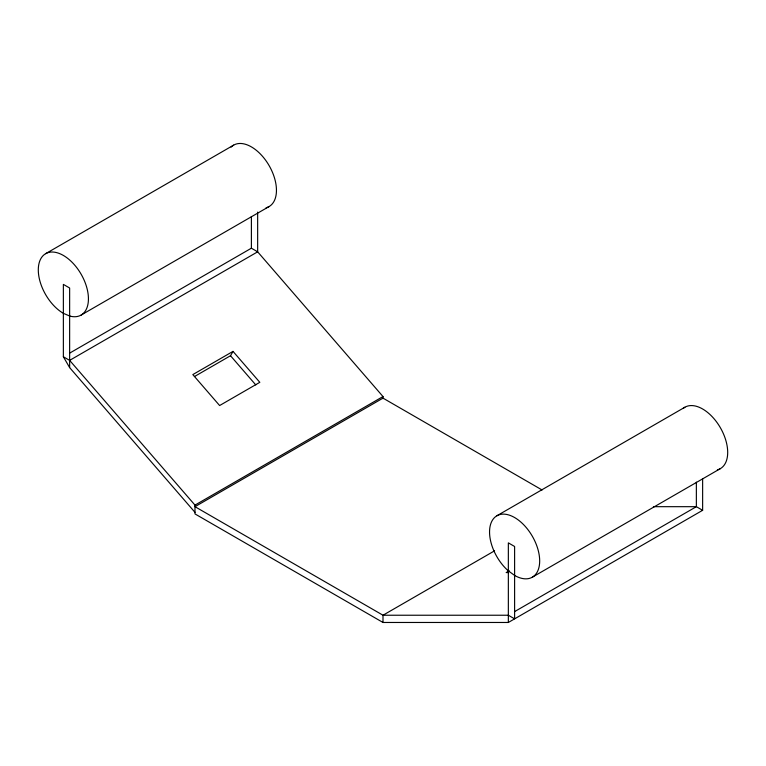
<?xml version="1.0" encoding="UTF-8"?>
<svg xmlns="http://www.w3.org/2000/svg" width="766" height="766" viewBox="0 0 766 766"><rect width="100%" height="100%" fill="white"/><g stroke="black" fill="none" stroke-linecap="round" stroke-linejoin="round"><path stroke-width="1.15" d="M194.43 376.556L230.509 355.73L233.017 351.383L259.818 382.33L219.622 405.54L192.821 374.593L233.017 351.383M45.644 253.68L233.659 145.128M81.1 315.085L269.115 206.542M69.572 353.174L251.392 248.203L257.654 251.822L383 396.558L383 398.626M194.985 512.349L69.639 367.613L69.639 288.006L63.367 284.387L63.367 356.755L69.639 360.374L257.654 251.822L257.654 212.115M702.633 478.616L702.633 510.3L508.346 622.471L383 622.471L194.985 513.919L194.985 505.11L383 396.558M496.885 515.777L684.9 407.225M494.568 550.821L383 615.232L194.985 506.68L383 398.129L542.089 489.981M509.275 570.775L506.182 572.566L508.509 572.566M532.341 577.181L720.356 468.629M514.541 611.651L696.361 506.68L702.633 510.3M653.388 506.68L696.361 506.68L696.361 482.159M230.509 355.73L255.777 384.905M69.639 360.374L194.985 505.11M63.367 356.755L69.639 367.613M508.346 622.471L508.346 542.864L514.608 546.484L514.608 618.851L508.346 615.232L383 615.232L383 622.471M251.392 216.519L251.392 248.203M683.148 408.46A35.456 20.471 60 0 1 720.816 428.51A35.456 20.471 60 0 1 717.359 469.855M231.102 147.11A35.456 20.471 60 0 1 269.115 165.6A35.456 20.471 60 0 1 266.118 207.758M69.859 316.09L63.367 313.332A35.456 20.471 60 0 1 40.646 259.032A35.456 20.471 60 0 1 82.575 276.871A35.456 20.471 60 0 1 69.859 316.09M514.608 575.429L508.126 570.699A35.456 20.471 60 0 1 495.411 516.791A35.456 20.471 60 0 1 537.33 547.364A35.456 20.471 60 0 1 514.608 575.429"/></g></svg>
